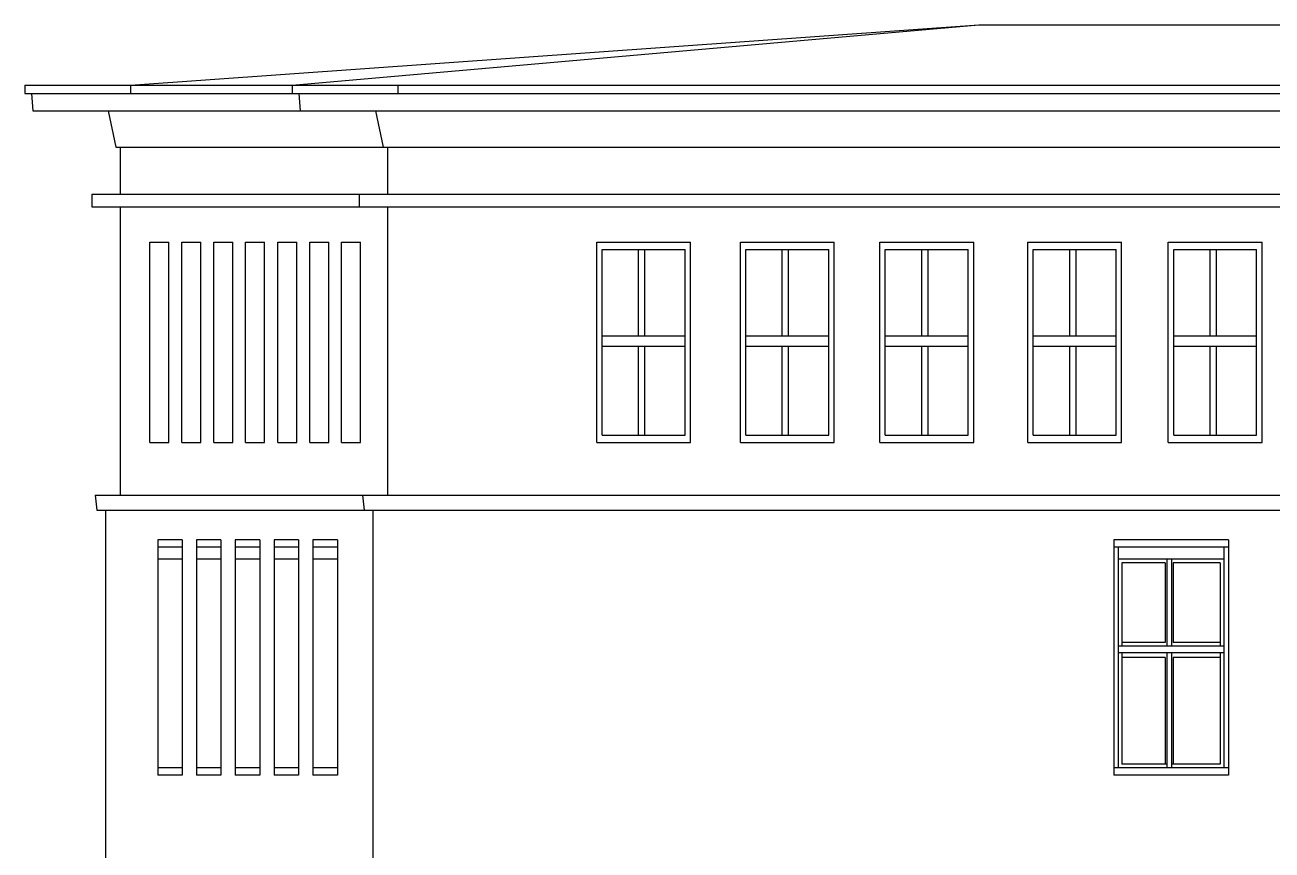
# Model space of a CAD drawing. Header units: metres. Extents: x -684 to -403, y -245 to -215.
# Drawn here: x -446.23 to -432.6, y -227.1 to -218.08 of the extents above; entities that cross this region are included whole.
import ezdxf

# ---------------------------------------------------------------- set-up
doc = ezdxf.new("R2010")
doc.units = ezdxf.units.M
doc.header["$LTSCALE"] = 0.01
doc.layers.add('A_Ansicht_Kopfbau', color=1, linetype='Continuous')

msp = doc.modelspace()

# ---------------------------------------------------------------- linework, layer by layer
at = {"layer": 'A_Ansicht_Kopfbau'}
for p, q in [((-445.079, -218.733), (-435.801, -218.076)), ((-443.311, -218.733), (-435.801, -218.076)), ((-435.801, -218.076), (-415.748, -218.076)), ((-446.235, -218.733), (-408.238, -218.733)), ((-446.235, -218.733), (-446.235, -218.825)), ((-445.079, -218.733), (-445.079, -218.825)), ((-443.311, -218.733), (-443.311, -218.825)), ((-442.155, -218.733), (-442.155, -218.825)), ((-446.235, -218.825), (-408.238, -218.825)), ((-446.164, -218.825), (-446.147, -219.014)), ((-443.241, -218.825), (-443.224, -219.014)), ((-446.147, -219.014), (-408.326, -219.014)), ((-445.325, -219.014), (-409.148, -219.014)), ((-445.325, -219.014), (-445.241, -219.412)), ((-442.402, -219.014), (-442.318, -219.412)), ((-445.241, -219.412), (-409.232, -219.412)), ((-445.195, -219.412), (-445.195, -219.926)), ((-445.195, -219.412), (-445.195, -219.926)), ((-442.271, -219.412), (-442.271, -219.926)), ((-442.271, -219.412), (-442.271, -219.926)), ((-445.503, -219.926), (-408.97, -219.926)), ((-445.503, -219.926), (-445.503, -220.064)), ((-442.579, -219.926), (-442.579, -220.064)), ((-445.503, -220.064), (-408.97, -220.064)), ((-445.195, -220.064), (-445.195, -223.218)), ((-442.271, -220.064), (-442.271, -223.218)), ((-444.869, -222.641), (-444.869, -220.451)), ((-444.869, -220.451), (-444.662, -220.451)), ((-444.662, -222.641), (-444.662, -220.451)), ((-444.519, -222.641), (-444.519, -220.451)), ((-444.519, -220.451), (-444.312, -220.451)), ((-444.312, -222.641), (-444.312, -220.451)), ((-444.169, -222.641), (-444.169, -220.451)), ((-444.169, -220.451), (-443.962, -220.451)), ((-443.962, -222.641), (-443.962, -220.451)), ((-443.821, -222.641), (-443.821, -220.451)), ((-443.821, -220.451), (-443.614, -220.451)), ((-443.614, -222.641), (-443.614, -220.451)), ((-443.47, -222.641), (-443.47, -220.451)), ((-443.47, -220.451), (-443.263, -220.451)), ((-443.263, -222.641), (-443.263, -220.451)), ((-443.12, -222.641), (-443.12, -220.451)), ((-443.12, -220.451), (-442.913, -220.451)), ((-442.913, -222.641), (-442.913, -220.451)), ((-442.771, -222.641), (-442.771, -220.451)), ((-442.771, -220.451), (-442.564, -220.451)), ((-442.564, -222.641), (-442.564, -220.451)), ((-439.982, -220.451), (-438.956, -220.451)), ((-439.982, -222.641), (-439.982, -220.451)), ((-439.922, -222.561), (-439.922, -220.531)), ((-439.922, -220.531), (-439.016, -220.531)), ((-439.528, -220.531), (-439.528, -221.476)), ((-439.458, -220.531), (-439.458, -221.476)), ((-439.016, -222.561), (-439.016, -220.531)), ((-438.956, -222.641), (-438.956, -220.451)), ((-438.411, -222.641), (-438.411, -220.451)), ((-438.411, -222.641), (-438.411, -220.451)), ((-438.411, -220.451), (-437.385, -220.451)), ((-438.351, -222.561), (-438.351, -220.531)), ((-438.351, -220.531), (-437.445, -220.531)), ((-437.957, -220.531), (-437.957, -221.476)), ((-437.887, -220.531), (-437.887, -221.476)), ((-437.445, -222.561), (-437.445, -220.531)), ((-437.385, -222.641), (-437.385, -220.451)), ((-436.886, -222.641), (-436.886, -220.451)), ((-436.886, -222.641), (-436.886, -220.451)), ((-436.886, -220.451), (-435.859, -220.451)), ((-436.826, -222.561), (-436.826, -220.531)), ((-436.826, -220.531), (-435.919, -220.531)), ((-436.431, -220.531), (-436.431, -221.476)), ((-436.361, -220.531), (-436.361, -221.476)), ((-435.919, -222.561), (-435.919, -220.531)), ((-435.859, -222.641), (-435.859, -220.451)), ((-435.267, -222.641), (-435.267, -220.451)), ((-435.267, -222.641), (-435.267, -220.451)), ((-435.267, -220.451), (-434.241, -220.451)), ((-435.207, -222.561), (-435.207, -220.531)), ((-435.207, -220.531), (-434.301, -220.531)), ((-434.813, -220.531), (-434.813, -221.476)), ((-434.743, -220.531), (-434.743, -221.476)), ((-434.301, -222.561), (-434.301, -220.531)), ((-434.241, -222.641), (-434.241, -220.451)), ((-433.732, -222.641), (-433.732, -220.451)), ((-433.732, -222.641), (-433.732, -220.451)), ((-433.732, -220.451), (-432.705, -220.451)), ((-433.672, -222.561), (-433.672, -220.531)), ((-433.672, -220.531), (-432.765, -220.531)), ((-433.278, -220.531), (-433.278, -221.476)), ((-433.208, -220.531), (-433.208, -221.476)), ((-432.765, -222.561), (-432.765, -220.531)), ((-432.705, -222.641), (-432.705, -220.451)), ((-439.922, -221.476), (-439.528, -221.476)), ((-439.528, -221.476), (-439.016, -221.476)), ((-438.351, -221.476), (-437.957, -221.476)), ((-437.957, -221.476), (-437.445, -221.476)), ((-436.826, -221.476), (-436.431, -221.476)), ((-436.431, -221.476), (-435.919, -221.476)), ((-435.207, -221.476), (-434.813, -221.476)), ((-434.813, -221.476), (-434.301, -221.476)), ((-433.672, -221.476), (-433.278, -221.476)), ((-433.278, -221.476), (-432.765, -221.476)), ((-439.922, -221.586), (-439.528, -221.586)), ((-439.528, -221.586), (-439.016, -221.586)), ((-439.528, -221.586), (-439.528, -222.561)), ((-439.458, -221.586), (-439.458, -222.561)), ((-438.351, -221.586), (-437.957, -221.586)), ((-437.957, -221.586), (-437.445, -221.586)), ((-437.957, -221.586), (-437.957, -222.561)), ((-437.887, -221.586), (-437.887, -222.561)), ((-436.826, -221.586), (-436.431, -221.586)), ((-436.431, -221.586), (-435.919, -221.586)), ((-436.431, -221.586), (-436.431, -222.561)), ((-436.361, -221.586), (-436.361, -222.561)), ((-435.207, -221.586), (-434.813, -221.586)), ((-434.813, -221.586), (-434.301, -221.586)), ((-434.813, -221.586), (-434.813, -222.561)), ((-434.743, -221.586), (-434.743, -222.561)), ((-433.672, -221.586), (-433.278, -221.586)), ((-433.278, -221.586), (-432.765, -221.586)), ((-433.278, -221.586), (-433.278, -222.561)), ((-433.208, -221.586), (-433.208, -222.561)), ((-439.922, -222.561), (-439.016, -222.561)), ((-438.351, -222.561), (-437.445, -222.561)), ((-436.826, -222.561), (-435.919, -222.561)), ((-435.207, -222.561), (-434.301, -222.561)), ((-433.672, -222.561), (-432.765, -222.561)), ((-444.869, -222.641), (-444.662, -222.641)), ((-444.519, -222.641), (-444.312, -222.641)), ((-444.169, -222.641), (-443.962, -222.641)), ((-443.821, -222.641), (-443.614, -222.641)), ((-443.47, -222.641), (-443.263, -222.641)), ((-443.12, -222.641), (-442.913, -222.641)), ((-442.771, -222.641), (-442.564, -222.641)), ((-439.982, -222.641), (-438.956, -222.641)), ((-438.411, -222.641), (-437.385, -222.641)), ((-436.886, -222.641), (-435.859, -222.641)), ((-435.267, -222.641), (-434.241, -222.641)), ((-433.732, -222.641), (-432.705, -222.641)), ((-445.465, -223.218), (-409.008, -223.218)), ((-445.465, -223.218), (-445.448, -223.379)), ((-442.542, -223.218), (-442.524, -223.379)), ((-445.448, -223.379), (-409.025, -223.379)), ((-445.353, -223.379), (-445.353, -237.721)), ((-442.429, -223.379), (-442.429, -237.721)), ((-444.514, -223.706), (-444.783, -223.706)), ((-444.783, -223.706), (-444.783, -226.276)), ((-444.515, -223.706), (-444.783, -223.706)), ((-444.514, -223.786), (-444.783, -223.786)), ((-444.515, -223.706), (-444.515, -226.276)), ((-444.091, -223.706), (-444.358, -223.706)), ((-444.358, -223.706), (-444.358, -226.276)), ((-444.091, -223.706), (-444.355, -223.706)), ((-444.086, -223.786), (-444.355, -223.786)), ((-444.091, -223.706), (-444.091, -226.276)), ((-443.67, -223.786), (-443.938, -223.786)), ((-443.667, -223.706), (-443.934, -223.706)), ((-443.667, -223.706), (-443.934, -223.706)), ((-443.934, -223.706), (-443.934, -226.276)), ((-443.667, -223.706), (-443.667, -226.276)), ((-443.242, -223.706), (-443.51, -223.706)), ((-443.242, -223.706), (-443.51, -223.706)), ((-443.51, -223.706), (-443.51, -226.276)), ((-443.237, -223.786), (-443.506, -223.786)), ((-443.242, -223.706), (-443.242, -226.276)), ((-442.821, -223.786), (-443.09, -223.786)), ((-442.821, -223.706), (-443.085, -223.706)), ((-443.085, -223.706), (-443.085, -226.276)), ((-442.818, -223.706), (-443.085, -223.706)), ((-442.818, -223.706), (-442.818, -226.276)), ((-434.328, -223.706), (-434.328, -226.276)), ((-433.073, -223.706), (-434.328, -223.706)), ((-433.073, -223.786), (-434.328, -223.786)), ((-434.278, -223.786), (-434.278, -226.196)), ((-433.123, -223.786), (-433.123, -226.196)), ((-433.073, -223.706), (-433.073, -226.276)), ((-444.514, -223.916), (-444.783, -223.916)), ((-444.086, -223.916), (-444.355, -223.916)), ((-443.67, -223.916), (-443.938, -223.916)), ((-443.237, -223.916), (-443.506, -223.916)), ((-442.821, -223.916), (-443.09, -223.916)), ((-433.123, -223.916), (-434.278, -223.916)), ((-433.746, -223.916), (-433.746, -224.868)), ((-433.696, -223.916), (-433.696, -224.868)), ((-433.766, -223.956), (-434.238, -223.956)), ((-434.238, -223.956), (-434.238, -224.868)), ((-433.766, -223.956), (-433.766, -224.827)), ((-433.163, -223.956), (-433.676, -223.956)), ((-433.676, -223.956), (-433.676, -224.827)), ((-433.163, -223.956), (-433.163, -224.868)), ((-433.123, -224.868), (-434.278, -224.868)), ((-433.766, -224.827), (-434.238, -224.827)), ((-433.163, -224.827), (-433.676, -224.827)), ((-433.123, -224.938), (-434.278, -224.938)), ((-434.238, -224.938), (-434.238, -226.156)), ((-433.766, -224.99), (-434.238, -224.99)), ((-433.766, -224.99), (-433.766, -226.156)), ((-433.746, -224.938), (-433.746, -226.196)), ((-433.696, -224.938), (-433.696, -226.196)), ((-433.163, -224.99), (-433.676, -224.99)), ((-433.676, -224.99), (-433.676, -226.156)), ((-433.163, -224.938), (-433.163, -226.156)), ((-444.514, -226.196), (-444.783, -226.196)), ((-444.091, -226.196), (-444.355, -226.196)), ((-443.667, -226.196), (-443.934, -226.196)), ((-443.242, -226.196), (-443.51, -226.196)), ((-442.818, -226.196), (-443.085, -226.196)), ((-433.073, -226.196), (-434.328, -226.196)), ((-433.746, -226.156), (-434.238, -226.156)), ((-433.163, -226.156), (-433.696, -226.156)), ((-444.515, -226.276), (-444.783, -226.276)), ((-444.091, -226.276), (-444.358, -226.276)), ((-443.667, -226.276), (-443.934, -226.276)), ((-443.242, -226.276), (-443.51, -226.276)), ((-443.242, -226.276), (-443.51, -226.276)), ((-442.818, -226.276), (-443.085, -226.276)), ((-442.818, -226.276), (-443.085, -226.276)), ((-433.073, -226.276), (-434.328, -226.276))]:
    msp.add_line(p, q, dxfattribs=at)

doc.saveas('drawing.dxf')
